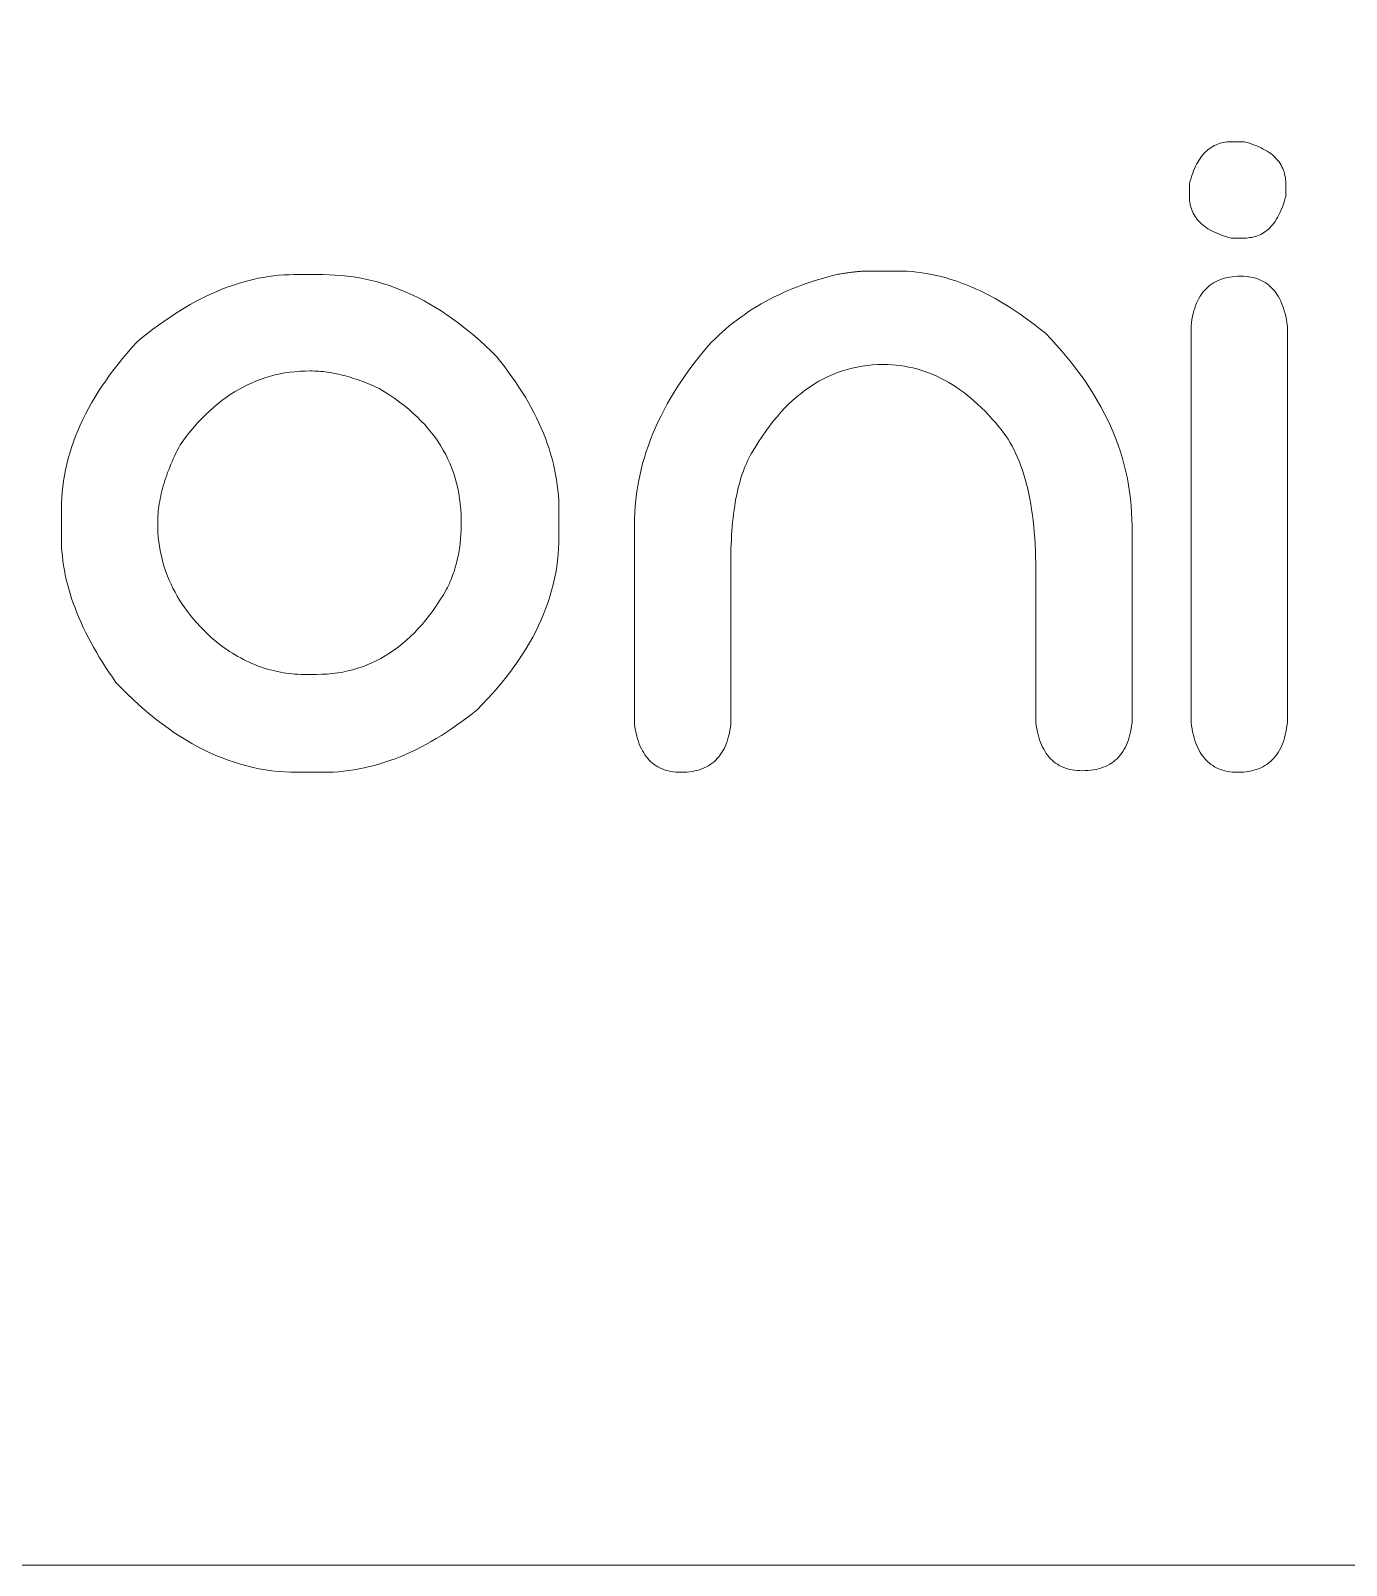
# Model space of a CAD drawing. Header units: metres. Extents: x -2538 to 7610, y -1082 to -498.
# Drawn here: x 5431.57 to 5453.98, y -1081.87 to -1055.74 of the extents above; entities that cross this region are included whole.
import ezdxf

# ---------------------------------------------------------------- set-up
doc = ezdxf.new("R2010")
doc.units = ezdxf.units.M
doc.linetypes.add('AUSGEZOGEN', pattern=[0])
doc.layers.add('Standard', color=7, linetype='AUSGEZOGEN', lineweight=25)

msp = doc.modelspace()

# ---------------------------------------------------------------- linework, layer by layer
at = {"layer": 'Standard', "color": 7, "linetype": 'AUSGEZOGEN', "lineweight": 13}
for points in [[(4962.677, -1081.873), (5524.677, -1081.873), (5524.677, -519.873), (4962.677, -519.873), (4962.677, -1081.873)], [(5452.015, -1057.628), (5452.016, -1057.628), (5452.018, -1057.628), (5452.022, -1057.628), (5452.026, -1057.628), (5452.032, -1057.628), (5452.038, -1057.628), (5452.046, -1057.628), (5452.054, -1057.628), (5452.063, -1057.628), (5452.072, -1057.628), (5452.082, -1057.628), (5452.092, -1057.628), (5452.103, -1057.628), (5452.114, -1057.628), (5452.125, -1057.628), (5452.136, -1057.628), (5452.147, -1057.628), (5452.157, -1057.628), (5452.168, -1057.628), (5452.177, -1057.628), (5452.187, -1057.628), (5452.196, -1057.628), (5452.204, -1057.628), (5452.211, -1057.628), (5452.218, -1057.628), (5452.224, -1057.628), (5452.228, -1057.628), (5452.231, -1057.628), (5452.233, -1057.628), (5452.234, -1057.628), (5452.281, -1057.641), (5452.326, -1057.654), (5452.369, -1057.668), (5452.411, -1057.683), (5452.451, -1057.699), (5452.49, -1057.715), (5452.527, -1057.733), (5452.563, -1057.751), (5452.597, -1057.769), (5452.629, -1057.789), (5452.66, -1057.809), (5452.689, -1057.83), (5452.717, -1057.852), (5452.743, -1057.875), (5452.767, -1057.898), (5452.79, -1057.922), (5452.812, -1057.947), (5452.831, -1057.972), (5452.85, -1057.999), (5452.866, -1058.026), (5452.881, -1058.054), (5452.895, -1058.082), (5452.906, -1058.112), (5452.917, -1058.142), (5452.925, -1058.173), (5452.932, -1058.205), (5452.938, -1058.237), (5452.942, -1058.27), (5452.944, -1058.304), (5452.945, -1058.339), (5452.945, -1058.34), (5452.945, -1058.342), (5452.945, -1058.345), (5452.945, -1058.35), (5452.945, -1058.355), (5452.945, -1058.362), (5452.945, -1058.369), (5452.945, -1058.377), (5452.945, -1058.386), (5452.945, -1058.396), (5452.945, -1058.406), (5452.945, -1058.416), (5452.945, -1058.427), (5452.945, -1058.437), (5452.945, -1058.448), (5452.945, -1058.459), (5452.945, -1058.47), (5452.945, -1058.481), (5452.945, -1058.491), (5452.945, -1058.501), (5452.945, -1058.51), (5452.945, -1058.519), (5452.945, -1058.527), (5452.945, -1058.535), (5452.945, -1058.541), (5452.945, -1058.547), (5452.945, -1058.552), (5452.945, -1058.555), (5452.945, -1058.557), (5452.945, -1058.558), (5452.932, -1058.604), (5452.919, -1058.649), (5452.905, -1058.693), (5452.89, -1058.735), (5452.874, -1058.775), (5452.858, -1058.814), (5452.84, -1058.851), (5452.822, -1058.886), (5452.804, -1058.92), (5452.784, -1058.953), (5452.764, -1058.983), (5452.743, -1059.013), (5452.721, -1059.04), (5452.698, -1059.066), (5452.675, -1059.091), (5452.651, -1059.114), (5452.626, -1059.135), (5452.601, -1059.155), (5452.574, -1059.173), (5452.547, -1059.19), (5452.519, -1059.205), (5452.491, -1059.218), (5452.461, -1059.23), (5452.431, -1059.24), (5452.4, -1059.249), (5452.369, -1059.256), (5452.336, -1059.261), (5452.303, -1059.265), (5452.269, -1059.268), (5452.234, -1059.269), (5452.233, -1059.269), (5452.231, -1059.269), (5452.228, -1059.269), (5452.224, -1059.269), (5452.218, -1059.269), (5452.211, -1059.269), (5452.204, -1059.269), (5452.196, -1059.269), (5452.187, -1059.269), (5452.177, -1059.269), (5452.168, -1059.269), (5452.157, -1059.269), (5452.147, -1059.269), (5452.136, -1059.269), (5452.125, -1059.269), (5452.114, -1059.269), (5452.103, -1059.269), (5452.092, -1059.269), (5452.082, -1059.269), (5452.072, -1059.269), (5452.063, -1059.269), (5452.054, -1059.269), (5452.046, -1059.269), (5452.038, -1059.269), (5452.032, -1059.269), (5452.026, -1059.269), (5452.022, -1059.269), (5452.018, -1059.269), (5452.016, -1059.269), (5452.015, -1059.269), (5451.969, -1059.256), (5451.924, -1059.242), (5451.88, -1059.228), (5451.838, -1059.213), (5451.798, -1059.198), (5451.759, -1059.181), (5451.722, -1059.164), (5451.687, -1059.146), (5451.653, -1059.127), (5451.62, -1059.108), (5451.59, -1059.087), (5451.56, -1059.066), (5451.533, -1059.044), (5451.507, -1059.022), (5451.482, -1058.999), (5451.459, -1058.975), (5451.438, -1058.95), (5451.418, -1058.924), (5451.4, -1058.898), (5451.383, -1058.871), (5451.368, -1058.843), (5451.355, -1058.814), (5451.343, -1058.785), (5451.333, -1058.755), (5451.324, -1058.724), (5451.317, -1058.692), (5451.312, -1058.66), (5451.308, -1058.626), (5451.305, -1058.592), (5451.304, -1058.558), (5451.304, -1058.557), (5451.304, -1058.555), (5451.304, -1058.552), (5451.304, -1058.547), (5451.304, -1058.541), (5451.304, -1058.535), (5451.304, -1058.527), (5451.304, -1058.519), (5451.304, -1058.51), (5451.304, -1058.501), (5451.304, -1058.491), (5451.304, -1058.481), (5451.304, -1058.47), (5451.304, -1058.459), (5451.304, -1058.448), (5451.304, -1058.437), (5451.304, -1058.427), (5451.304, -1058.416), (5451.304, -1058.406), (5451.304, -1058.396), (5451.304, -1058.386), (5451.304, -1058.377), (5451.304, -1058.369), (5451.304, -1058.362), (5451.304, -1058.355), (5451.304, -1058.35), (5451.304, -1058.345), (5451.304, -1058.342), (5451.304, -1058.34), (5451.304, -1058.339), (5451.317, -1058.292), (5451.331, -1058.247), (5451.345, -1058.204), (5451.36, -1058.162), (5451.376, -1058.122), (5451.392, -1058.083), (5451.409, -1058.046), (5451.427, -1058.01), (5451.446, -1057.976), (5451.465, -1057.944), (5451.486, -1057.913), (5451.507, -1057.884), (5451.529, -1057.856), (5451.551, -1057.83), (5451.574, -1057.806), (5451.599, -1057.783), (5451.623, -1057.761), (5451.649, -1057.742), (5451.675, -1057.724), (5451.702, -1057.707), (5451.73, -1057.692), (5451.759, -1057.678), (5451.788, -1057.667), (5451.818, -1057.656), (5451.849, -1057.648), (5451.881, -1057.641), (5451.914, -1057.635), (5451.947, -1057.631), (5451.981, -1057.629), (5452.015, -1057.628)], [(5445.843, -1059.829), (5445.844, -1059.829), (5445.849, -1059.829), (5445.856, -1059.829), (5445.867, -1059.829), (5445.879, -1059.829), (5445.894, -1059.829), (5445.91, -1059.829), (5445.929, -1059.829), (5445.949, -1059.829), (5445.97, -1059.829), (5445.993, -1059.829), (5446.016, -1059.829), (5446.04, -1059.829), (5446.064, -1059.829), (5446.089, -1059.829), (5446.113, -1059.829), (5446.138, -1059.829), (5446.162, -1059.829), (5446.185, -1059.829), (5446.207, -1059.829), (5446.228, -1059.829), (5446.248, -1059.829), (5446.267, -1059.829), (5446.284, -1059.829), (5446.298, -1059.829), (5446.311, -1059.829), (5446.321, -1059.829), (5446.329, -1059.829), (5446.333, -1059.829), (5446.335, -1059.829), (5446.416, -1059.83), (5446.498, -1059.834), (5446.58, -1059.84), (5446.662, -1059.848), (5446.745, -1059.859), (5446.827, -1059.872), (5446.91, -1059.887), (5446.992, -1059.904), (5447.075, -1059.924), (5447.158, -1059.947), (5447.241, -1059.972), (5447.325, -1059.999), (5447.408, -1060.028), (5447.492, -1060.06), (5447.576, -1060.094), (5447.659, -1060.13), (5447.744, -1060.169), (5447.828, -1060.211), (5447.912, -1060.254), (5447.997, -1060.3), (5448.081, -1060.348), (5448.166, -1060.399), (5448.251, -1060.452), (5448.336, -1060.507), (5448.422, -1060.565), (5448.507, -1060.625), (5448.593, -1060.687), (5448.678, -1060.752), (5448.764, -1060.819), (5448.85, -1060.889), (5448.947, -1060.99), (5449.041, -1061.091), (5449.131, -1061.194), (5449.218, -1061.296), (5449.302, -1061.4), (5449.382, -1061.504), (5449.459, -1061.608), (5449.533, -1061.713), (5449.603, -1061.819), (5449.671, -1061.926), (5449.735, -1062.032), (5449.795, -1062.14), (5449.853, -1062.248), (5449.907, -1062.357), (5449.958, -1062.466), (5450.005, -1062.576), (5450.05, -1062.686), (5450.091, -1062.798), (5450.128, -1062.909), (5450.163, -1063.021), (5450.194, -1063.134), (5450.222, -1063.248), (5450.247, -1063.362), (5450.268, -1063.476), (5450.286, -1063.592), (5450.301, -1063.708), (5450.312, -1063.824), (5450.32, -1063.941), (5450.325, -1064.059), (5450.327, -1064.177), (5450.327, -1064.188), (5450.327, -1064.219), (5450.327, -1064.27), (5450.327, -1064.339), (5450.327, -1064.424), (5450.327, -1064.524), (5450.327, -1064.638), (5450.327, -1064.763), (5450.327, -1064.899), (5450.327, -1065.043), (5450.327, -1065.195), (5450.327, -1065.353), (5450.327, -1065.516), (5450.327, -1065.681), (5450.327, -1065.848), (5450.327, -1066.015), (5450.327, -1066.18), (5450.327, -1066.343), (5450.327, -1066.501), (5450.327, -1066.653), (5450.327, -1066.798), (5450.327, -1066.933), (5450.327, -1067.059), (5450.327, -1067.172), (5450.327, -1067.272), (5450.327, -1067.357), (5450.327, -1067.426), (5450.327, -1067.477), (5450.327, -1067.509), (5450.327, -1067.52), (5450.32, -1067.573), (5450.312, -1067.625), (5450.303, -1067.675), (5450.291, -1067.724), (5450.279, -1067.77), (5450.265, -1067.815), (5450.249, -1067.858), (5450.232, -1067.899), (5450.213, -1067.938), (5450.193, -1067.975), (5450.172, -1068.011), (5450.149, -1068.045), (5450.124, -1068.076), (5450.098, -1068.107), (5450.071, -1068.135), (5450.042, -1068.161), (5450.011, -1068.186), (5449.979, -1068.209), (5449.946, -1068.23), (5449.911, -1068.249), (5449.874, -1068.266), (5449.836, -1068.282), (5449.797, -1068.295), (5449.756, -1068.307), (5449.714, -1068.317), (5449.67, -1068.325), (5449.624, -1068.332), (5449.578, -1068.336), (5449.529, -1068.339), (5449.479, -1068.34), (5449.434, -1068.339), (5449.391, -1068.336), (5449.348, -1068.332), (5449.307, -1068.325), (5449.267, -1068.317), (5449.229, -1068.307), (5449.192, -1068.295), (5449.156, -1068.282), (5449.121, -1068.266), (5449.087, -1068.249), (5449.055, -1068.23), (5449.024, -1068.209), (5448.995, -1068.186), (5448.966, -1068.161), (5448.939, -1068.135), (5448.913, -1068.107), (5448.889, -1068.076), (5448.866, -1068.045), (5448.844, -1068.011), (5448.823, -1067.975), (5448.804, -1067.938), (5448.785, -1067.899), (5448.769, -1067.858), (5448.753, -1067.815), (5448.739, -1067.77), (5448.726, -1067.724), (5448.714, -1067.675), (5448.703, -1067.625), (5448.694, -1067.573), (5448.686, -1067.52), (5448.686, -1067.511), (5448.686, -1067.486), (5448.686, -1067.447), (5448.686, -1067.393), (5448.686, -1067.327), (5448.686, -1067.249), (5448.686, -1067.161), (5448.686, -1067.064), (5448.686, -1066.958), (5448.686, -1066.846), (5448.686, -1066.728), (5448.686, -1066.605), (5448.686, -1066.479), (5448.686, -1066.35), (5448.686, -1066.221), (5448.686, -1066.091), (5448.686, -1065.963), (5448.686, -1065.836), (5448.686, -1065.714), (5448.686, -1065.595), (5448.686, -1065.483), (5448.686, -1065.378), (5448.686, -1065.28), (5448.686, -1065.192), (5448.686, -1065.114), (5448.686, -1065.048), (5448.686, -1064.995), (5448.686, -1064.955), (5448.686, -1064.93), (5448.686, -1064.922), (5448.686, -1064.809), (5448.684, -1064.698), (5448.68, -1064.59), (5448.675, -1064.484), (5448.669, -1064.379), (5448.661, -1064.277), (5448.652, -1064.178), (5448.642, -1064.08), (5448.63, -1063.985), (5448.616, -1063.891), (5448.602, -1063.8), (5448.586, -1063.711), (5448.568, -1063.624), (5448.549, -1063.54), (5448.529, -1063.457), (5448.508, -1063.377), (5448.484, -1063.299), (5448.46, -1063.223), (5448.434, -1063.149), (5448.407, -1063.078), (5448.378, -1063.008), (5448.348, -1062.941), (5448.317, -1062.876), (5448.284, -1062.813), (5448.25, -1062.753), (5448.214, -1062.694), (5448.177, -1062.638), (5448.139, -1062.583), (5448.099, -1062.531), (5448.057, -1062.481), (5447.999, -1062.412), (5447.941, -1062.345), (5447.882, -1062.28), (5447.822, -1062.218), (5447.762, -1062.158), (5447.701, -1062.1), (5447.64, -1062.045), (5447.578, -1061.992), (5447.516, -1061.941), (5447.453, -1061.893), (5447.39, -1061.847), (5447.326, -1061.803), (5447.261, -1061.762), (5447.197, -1061.723), (5447.131, -1061.687), (5447.065, -1061.653), (5446.999, -1061.621), (5446.932, -1061.591), (5446.865, -1061.564), (5446.797, -1061.54), (5446.728, -1061.517), (5446.659, -1061.497), (5446.59, -1061.48), (5446.52, -1061.464), (5446.449, -1061.451), (5446.378, -1061.441), (5446.307, -1061.432), (5446.234, -1061.427), (5446.162, -1061.423), (5446.089, -1061.422), (5445.998, -1061.424), (5445.908, -1061.429), (5445.819, -1061.437), (5445.731, -1061.449), (5445.645, -1061.464), (5445.559, -1061.482), (5445.475, -1061.504), (5445.392, -1061.529), (5445.31, -1061.558), (5445.229, -1061.59), (5445.149, -1061.625), (5445.07, -1061.664), (5444.993, -1061.706), (5444.916, -1061.751), (5444.841, -1061.8), (5444.767, -1061.852), (5444.694, -1061.907), (5444.622, -1061.966), (5444.551, -1062.028), (5444.481, -1062.093), (5444.413, -1062.162), (5444.345, -1062.234), (5444.279, -1062.31), (5444.214, -1062.389), (5444.15, -1062.471), (5444.087, -1062.557), (5444.025, -1062.646), (5443.964, -1062.738), (5443.905, -1062.834), (5443.846, -1062.933), (5443.823, -1062.973), (5443.801, -1063.016), (5443.779, -1063.06), (5443.758, -1063.105), (5443.738, -1063.152), (5443.719, -1063.2), (5443.7, -1063.25), (5443.682, -1063.302), (5443.665, -1063.354), (5443.649, -1063.409), (5443.634, -1063.465), (5443.619, -1063.522), (5443.605, -1063.581), (5443.592, -1063.641), (5443.58, -1063.703), (5443.568, -1063.767), (5443.558, -1063.832), (5443.548, -1063.898), (5443.539, -1063.966), (5443.531, -1064.036), (5443.523, -1064.106), (5443.516, -1064.179), (5443.51, -1064.253), (5443.505, -1064.328), (5443.501, -1064.405), (5443.497, -1064.484), (5443.495, -1064.564), (5443.493, -1064.645), (5443.491, -1064.728), (5443.491, -1064.813), (5443.491, -1064.821), (5443.491, -1064.847), (5443.491, -1064.889), (5443.491, -1064.945), (5443.491, -1065.015), (5443.491, -1065.097), (5443.491, -1065.19), (5443.491, -1065.292), (5443.491, -1065.403), (5443.491, -1065.521), (5443.491, -1065.646), (5443.491, -1065.775), (5443.491, -1065.908), (5443.491, -1066.043), (5443.491, -1066.18), (5443.491, -1066.316), (5443.491, -1066.452), (5443.491, -1066.584), (5443.491, -1066.714), (5443.491, -1066.838), (5443.491, -1066.956), (5443.491, -1067.067), (5443.491, -1067.17), (5443.491, -1067.263), (5443.491, -1067.344), (5443.491, -1067.414), (5443.491, -1067.47), (5443.491, -1067.512), (5443.491, -1067.538), (5443.491, -1067.547), (5443.484, -1067.601), (5443.476, -1067.653), (5443.467, -1067.703), (5443.455, -1067.751), (5443.443, -1067.798), (5443.429, -1067.842), (5443.413, -1067.885), (5443.396, -1067.926), (5443.377, -1067.965), (5443.357, -1068.003), (5443.336, -1068.038), (5443.313, -1068.072), (5443.288, -1068.104), (5443.262, -1068.134), (5443.235, -1068.162), (5443.206, -1068.189), (5443.175, -1068.213), (5443.143, -1068.236), (5443.11, -1068.257), (5443.075, -1068.276), (5443.038, -1068.293), (5443, -1068.309), (5442.961, -1068.323), (5442.92, -1068.334), (5442.878, -1068.344), (5442.834, -1068.353), (5442.788, -1068.359), (5442.742, -1068.364), (5442.693, -1068.366), (5442.643, -1068.367), (5442.598, -1068.366), (5442.555, -1068.364), (5442.512, -1068.359), (5442.471, -1068.353), (5442.431, -1068.344), (5442.393, -1068.334), (5442.356, -1068.323), (5442.32, -1068.309), (5442.285, -1068.293), (5442.251, -1068.276), (5442.219, -1068.257), (5442.188, -1068.236), (5442.159, -1068.213), (5442.13, -1068.189), (5442.103, -1068.162), (5442.078, -1068.134), (5442.053, -1068.104), (5442.03, -1068.072), (5442.008, -1068.038), (5441.987, -1068.003), (5441.968, -1067.965), (5441.95, -1067.926), (5441.933, -1067.885), (5441.917, -1067.842), (5441.903, -1067.798), (5441.89, -1067.751), (5441.878, -1067.703), (5441.868, -1067.653), (5441.858, -1067.601), (5441.85, -1067.547), (5441.85, -1067.536), (5441.85, -1067.504), (5441.85, -1067.452), (5441.85, -1067.382), (5441.85, -1067.295), (5441.85, -1067.194), (5441.85, -1067.078), (5441.85, -1066.951), (5441.85, -1066.813), (5441.85, -1066.666), (5441.85, -1066.512), (5441.85, -1066.351), (5441.85, -1066.186), (5441.85, -1066.018), (5441.85, -1065.848), (5441.85, -1065.679), (5441.85, -1065.51), (5441.85, -1065.345), (5441.85, -1065.185), (5441.85, -1065.03), (5441.85, -1064.883), (5441.85, -1064.745), (5441.85, -1064.618), (5441.85, -1064.503), (5441.85, -1064.401), (5441.85, -1064.315), (5441.85, -1064.245), (5441.85, -1064.193), (5441.85, -1064.161), (5441.85, -1064.149), (5441.852, -1064.044), (5441.856, -1063.939), (5441.863, -1063.835), (5441.873, -1063.73), (5441.885, -1063.626), (5441.901, -1063.522), (5441.919, -1063.419), (5441.94, -1063.315), (5441.964, -1063.212), (5441.99, -1063.109), (5442.02, -1063.006), (5442.052, -1062.904), (5442.087, -1062.801), (5442.124, -1062.699), (5442.165, -1062.598), (5442.208, -1062.496), (5442.254, -1062.395), (5442.303, -1062.294), (5442.355, -1062.193), (5442.409, -1062.093), (5442.467, -1061.992), (5442.527, -1061.892), (5442.59, -1061.793), (5442.655, -1061.693), (5442.724, -1061.594), (5442.795, -1061.495), (5442.869, -1061.396), (5442.946, -1061.297), (5443.026, -1061.199), (5443.108, -1061.101), (5443.165, -1061.042), (5443.223, -1060.984), (5443.282, -1060.927), (5443.342, -1060.872), (5443.403, -1060.818), (5443.466, -1060.765), (5443.53, -1060.714), (5443.595, -1060.664), (5443.661, -1060.615), (5443.728, -1060.567), (5443.796, -1060.521), (5443.866, -1060.476), (5443.937, -1060.432), (5444.009, -1060.39), (5444.082, -1060.349), (5444.157, -1060.309), (5444.232, -1060.27), (5444.309, -1060.233), (5444.387, -1060.197), (5444.466, -1060.162), (5444.547, -1060.128), (5444.628, -1060.096), (5444.711, -1060.065), (5444.795, -1060.035), (5444.88, -1060.007), (5444.966, -1059.98), (5445.054, -1059.954), (5445.142, -1059.929), (5445.232, -1059.906), (5445.323, -1059.884), (5445.345, -1059.88), (5445.366, -1059.877), (5445.387, -1059.873), (5445.408, -1059.87), (5445.429, -1059.867), (5445.449, -1059.864), (5445.469, -1059.861), (5445.488, -1059.858), (5445.508, -1059.856), (5445.527, -1059.853), (5445.545, -1059.851), (5445.564, -1059.849), (5445.582, -1059.847), (5445.6, -1059.845), (5445.617, -1059.843), (5445.634, -1059.841), (5445.651, -1059.839), (5445.668, -1059.838), (5445.684, -1059.836), (5445.7, -1059.835), (5445.716, -1059.834), (5445.731, -1059.833), (5445.746, -1059.832), (5445.761, -1059.831), (5445.775, -1059.831), (5445.789, -1059.83), (5445.803, -1059.83), (5445.816, -1059.829), (5445.83, -1059.829), (5445.843, -1059.829)], [(5436.054, -1059.891), (5436.055, -1059.891), (5436.06, -1059.891), (5436.067, -1059.891), (5436.077, -1059.891), (5436.09, -1059.891), (5436.105, -1059.891), (5436.121, -1059.891), (5436.14, -1059.891), (5436.16, -1059.891), (5436.181, -1059.891), (5436.204, -1059.891), (5436.227, -1059.891), (5436.251, -1059.891), (5436.275, -1059.891), (5436.3, -1059.891), (5436.324, -1059.891), (5436.349, -1059.891), (5436.372, -1059.891), (5436.396, -1059.891), (5436.418, -1059.891), (5436.439, -1059.891), (5436.459, -1059.891), (5436.478, -1059.891), (5436.495, -1059.891), (5436.509, -1059.891), (5436.522, -1059.891), (5436.532, -1059.891), (5436.539, -1059.891), (5436.544, -1059.891), (5436.546, -1059.891), (5436.651, -1059.892), (5436.755, -1059.897), (5436.859, -1059.905), (5436.963, -1059.915), (5437.066, -1059.929), (5437.169, -1059.946), (5437.271, -1059.967), (5437.373, -1059.99), (5437.475, -1060.016), (5437.576, -1060.046), (5437.676, -1060.078), (5437.776, -1060.114), (5437.876, -1060.153), (5437.975, -1060.194), (5438.074, -1060.239), (5438.172, -1060.287), (5438.27, -1060.338), (5438.367, -1060.393), (5438.464, -1060.45), (5438.56, -1060.51), (5438.656, -1060.574), (5438.751, -1060.641), (5438.846, -1060.71), (5438.941, -1060.783), (5439.035, -1060.859), (5439.129, -1060.938), (5439.222, -1061.02), (5439.315, -1061.105), (5439.407, -1061.194), (5439.499, -1061.285), (5439.569, -1061.372), (5439.636, -1061.458), (5439.701, -1061.545), (5439.764, -1061.632), (5439.825, -1061.719), (5439.883, -1061.806), (5439.938, -1061.893), (5439.992, -1061.98), (5440.043, -1062.067), (5440.091, -1062.154), (5440.137, -1062.241), (5440.181, -1062.329), (5440.223, -1062.416), (5440.262, -1062.503), (5440.299, -1062.591), (5440.333, -1062.678), (5440.365, -1062.766), (5440.395, -1062.854), (5440.422, -1062.941), (5440.447, -1063.029), (5440.469, -1063.117), (5440.489, -1063.205), (5440.507, -1063.293), (5440.523, -1063.381), (5440.536, -1063.469), (5440.546, -1063.557), (5440.555, -1063.645), (5440.561, -1063.733), (5440.564, -1063.822), (5440.565, -1063.91), (5440.565, -1063.912), (5440.565, -1063.916), (5440.565, -1063.922), (5440.565, -1063.931), (5440.565, -1063.943), (5440.565, -1063.956), (5440.565, -1063.971), (5440.565, -1063.987), (5440.565, -1064.005), (5440.565, -1064.024), (5440.565, -1064.044), (5440.565, -1064.064), (5440.565, -1064.085), (5440.565, -1064.107), (5440.565, -1064.129), (5440.565, -1064.151), (5440.565, -1064.172), (5440.565, -1064.194), (5440.565, -1064.214), (5440.565, -1064.234), (5440.565, -1064.253), (5440.565, -1064.271), (5440.565, -1064.287), (5440.565, -1064.302), (5440.565, -1064.315), (5440.565, -1064.326), (5440.565, -1064.335), (5440.565, -1064.342), (5440.565, -1064.346), (5440.565, -1064.348), (5440.564, -1064.452), (5440.559, -1064.556), (5440.551, -1064.659), (5440.54, -1064.762), (5440.527, -1064.864), (5440.509, -1064.967), (5440.489, -1065.068), (5440.466, -1065.17), (5440.44, -1065.271), (5440.41, -1065.371), (5440.378, -1065.472), (5440.342, -1065.571), (5440.303, -1065.671), (5440.262, -1065.77), (5440.217, -1065.869), (5440.169, -1065.967), (5440.117, -1066.065), (5440.063, -1066.162), (5440.006, -1066.259), (5439.945, -1066.356), (5439.882, -1066.452), (5439.815, -1066.548), (5439.746, -1066.643), (5439.673, -1066.739), (5439.597, -1066.833), (5439.518, -1066.928), (5439.436, -1067.021), (5439.35, -1067.115), (5439.262, -1067.208), (5439.171, -1067.301), (5439.084, -1067.371), (5438.997, -1067.438), (5438.909, -1067.503), (5438.822, -1067.566), (5438.735, -1067.627), (5438.648, -1067.685), (5438.561, -1067.74), (5438.473, -1067.794), (5438.386, -1067.845), (5438.299, -1067.893), (5438.211, -1067.939), (5438.124, -1067.983), (5438.036, -1068.025), (5437.949, -1068.064), (5437.862, -1068.101), (5437.774, -1068.135), (5437.686, -1068.167), (5437.599, -1068.197), (5437.511, -1068.224), (5437.424, -1068.249), (5437.336, -1068.271), (5437.248, -1068.291), (5437.161, -1068.309), (5437.073, -1068.325), (5436.985, -1068.338), (5436.897, -1068.348), (5436.809, -1068.357), (5436.722, -1068.362), (5436.634, -1068.366), (5436.546, -1068.367), (5436.544, -1068.367), (5436.54, -1068.367), (5436.533, -1068.367), (5436.524, -1068.367), (5436.513, -1068.367), (5436.5, -1068.367), (5436.485, -1068.367), (5436.469, -1068.367), (5436.451, -1068.367), (5436.432, -1068.367), (5436.412, -1068.367), (5436.392, -1068.367), (5436.37, -1068.367), (5436.349, -1068.367), (5436.327, -1068.367), (5436.305, -1068.367), (5436.283, -1068.367), (5436.262, -1068.367), (5436.242, -1068.367), (5436.222, -1068.367), (5436.203, -1068.367), (5436.185, -1068.367), (5436.169, -1068.367), (5436.154, -1068.367), (5436.141, -1068.367), (5436.129, -1068.367), (5436.12, -1068.367), (5436.114, -1068.367), (5436.11, -1068.367), (5436.108, -1068.367), (5435.999, -1068.366), (5435.89, -1068.36), (5435.782, -1068.352), (5435.674, -1068.34), (5435.567, -1068.325), (5435.46, -1068.306), (5435.353, -1068.284), (5435.247, -1068.258), (5435.141, -1068.229), (5435.036, -1068.197), (5434.931, -1068.161), (5434.826, -1068.122), (5434.722, -1068.08), (5434.619, -1068.034), (5434.515, -1067.984), (5434.413, -1067.932), (5434.31, -1067.876), (5434.208, -1067.816), (5434.107, -1067.753), (5434.006, -1067.687), (5433.905, -1067.617), (5433.805, -1067.544), (5433.705, -1067.467), (5433.606, -1067.387), (5433.507, -1067.304), (5433.408, -1067.217), (5433.31, -1067.127), (5433.212, -1067.033), (5433.115, -1066.936), (5433.018, -1066.836), (5432.957, -1066.749), (5432.899, -1066.663), (5432.842, -1066.576), (5432.787, -1066.49), (5432.734, -1066.405), (5432.684, -1066.32), (5432.635, -1066.235), (5432.589, -1066.15), (5432.544, -1066.066), (5432.502, -1065.982), (5432.462, -1065.899), (5432.423, -1065.815), (5432.387, -1065.733), (5432.353, -1065.65), (5432.321, -1065.568), (5432.291, -1065.486), (5432.263, -1065.404), (5432.237, -1065.323), (5432.214, -1065.242), (5432.192, -1065.162), (5432.172, -1065.082), (5432.155, -1065.002), (5432.139, -1064.922), (5432.126, -1064.843), (5432.115, -1064.764), (5432.105, -1064.686), (5432.098, -1064.608), (5432.093, -1064.53), (5432.09, -1064.452), (5432.089, -1064.375), (5432.089, -1064.373), (5432.089, -1064.369), (5432.089, -1064.361), (5432.089, -1064.351), (5432.089, -1064.339), (5432.089, -1064.324), (5432.089, -1064.307), (5432.089, -1064.289), (5432.089, -1064.269), (5432.089, -1064.247), (5432.089, -1064.225), (5432.089, -1064.202), (5432.089, -1064.178), (5432.089, -1064.154), (5432.089, -1064.129), (5432.089, -1064.104), (5432.089, -1064.08), (5432.089, -1064.056), (5432.089, -1064.033), (5432.089, -1064.01), (5432.089, -1063.989), (5432.089, -1063.969), (5432.089, -1063.951), (5432.089, -1063.934), (5432.089, -1063.919), (5432.089, -1063.907), (5432.089, -1063.897), (5432.089, -1063.889), (5432.089, -1063.884), (5432.089, -1063.883), (5432.09, -1063.787), (5432.094, -1063.692), (5432.102, -1063.596), (5432.112, -1063.501), (5432.124, -1063.405), (5432.14, -1063.31), (5432.159, -1063.214), (5432.18, -1063.119), (5432.204, -1063.024), (5432.231, -1062.929), (5432.261, -1062.834), (5432.294, -1062.739), (5432.33, -1062.644), (5432.369, -1062.549), (5432.41, -1062.454), (5432.454, -1062.359), (5432.501, -1062.265), (5432.551, -1062.17), (5432.604, -1062.076), (5432.66, -1061.981), (5432.718, -1061.887), (5432.78, -1061.792), (5432.844, -1061.698), (5432.911, -1061.604), (5432.981, -1061.509), (5433.054, -1061.415), (5433.13, -1061.321), (5433.208, -1061.227), (5433.29, -1061.133), (5433.374, -1061.039), (5433.466, -1060.964), (5433.558, -1060.891), (5433.649, -1060.821), (5433.741, -1060.753), (5433.832, -1060.688), (5433.923, -1060.626), (5434.014, -1060.566), (5434.104, -1060.508), (5434.195, -1060.453), (5434.285, -1060.401), (5434.375, -1060.351), (5434.465, -1060.304), (5434.555, -1060.259), (5434.645, -1060.217), (5434.734, -1060.178), (5434.823, -1060.141), (5434.912, -1060.106), (5435.001, -1060.074), (5435.09, -1060.045), (5435.179, -1060.018), (5435.267, -1059.994), (5435.355, -1059.972), (5435.443, -1059.953), (5435.531, -1059.937), (5435.618, -1059.923), (5435.706, -1059.911), (5435.793, -1059.902), (5435.88, -1059.896), (5435.967, -1059.892), (5436.054, -1059.891)], [(5452.179, -1059.918), (5452.224, -1059.919), (5452.268, -1059.922), (5452.31, -1059.926), (5452.352, -1059.933), (5452.391, -1059.942), (5452.43, -1059.952), (5452.467, -1059.964), (5452.503, -1059.978), (5452.538, -1059.994), (5452.571, -1060.012), (5452.604, -1060.032), (5452.634, -1060.054), (5452.664, -1060.077), (5452.692, -1060.103), (5452.72, -1060.13), (5452.745, -1060.159), (5452.77, -1060.19), (5452.793, -1060.223), (5452.815, -1060.258), (5452.836, -1060.295), (5452.855, -1060.333), (5452.873, -1060.374), (5452.89, -1060.416), (5452.906, -1060.461), (5452.92, -1060.507), (5452.933, -1060.555), (5452.945, -1060.605), (5452.955, -1060.656), (5452.965, -1060.71), (5452.972, -1060.766), (5452.972, -1060.788), (5452.972, -1060.852), (5452.972, -1060.955), (5452.972, -1061.094), (5452.972, -1061.266), (5452.972, -1061.468), (5452.972, -1061.697), (5452.972, -1061.95), (5452.972, -1062.225), (5452.972, -1062.517), (5452.972, -1062.824), (5452.972, -1063.143), (5452.972, -1063.471), (5452.972, -1063.805), (5452.972, -1064.143), (5452.972, -1064.48), (5452.972, -1064.814), (5452.972, -1065.142), (5452.972, -1065.461), (5452.972, -1065.769), (5452.972, -1066.061), (5452.972, -1066.335), (5452.972, -1066.588), (5452.972, -1066.817), (5452.972, -1067.019), (5452.972, -1067.191), (5452.972, -1067.33), (5452.972, -1067.434), (5452.972, -1067.498), (5452.972, -1067.52), (5452.966, -1067.575), (5452.958, -1067.629), (5452.948, -1067.681), (5452.937, -1067.73), (5452.924, -1067.779), (5452.91, -1067.825), (5452.895, -1067.869), (5452.878, -1067.911), (5452.859, -1067.952), (5452.839, -1067.99), (5452.817, -1068.027), (5452.794, -1068.062), (5452.77, -1068.095), (5452.744, -1068.126), (5452.716, -1068.155), (5452.687, -1068.183), (5452.657, -1068.208), (5452.625, -1068.232), (5452.591, -1068.253), (5452.556, -1068.273), (5452.52, -1068.291), (5452.482, -1068.307), (5452.442, -1068.321), (5452.402, -1068.333), (5452.359, -1068.344), (5452.315, -1068.352), (5452.27, -1068.359), (5452.223, -1068.363), (5452.175, -1068.366), (5452.125, -1068.367), (5452.08, -1068.366), (5452.036, -1068.363), (5451.994, -1068.359), (5451.953, -1068.352), (5451.913, -1068.344), (5451.874, -1068.333), (5451.837, -1068.321), (5451.801, -1068.307), (5451.766, -1068.291), (5451.733, -1068.273), (5451.701, -1068.253), (5451.67, -1068.232), (5451.64, -1068.208), (5451.612, -1068.183), (5451.585, -1068.155), (5451.559, -1068.126), (5451.534, -1068.095), (5451.511, -1068.062), (5451.489, -1068.027), (5451.469, -1067.99), (5451.449, -1067.952), (5451.431, -1067.911), (5451.414, -1067.869), (5451.399, -1067.825), (5451.384, -1067.779), (5451.371, -1067.73), (5451.359, -1067.681), (5451.349, -1067.629), (5451.34, -1067.575), (5451.332, -1067.52), (5451.332, -1067.498), (5451.332, -1067.434), (5451.332, -1067.33), (5451.332, -1067.191), (5451.332, -1067.019), (5451.332, -1066.817), (5451.332, -1066.588), (5451.332, -1066.335), (5451.332, -1066.061), (5451.332, -1065.769), (5451.332, -1065.461), (5451.332, -1065.142), (5451.332, -1064.814), (5451.332, -1064.48), (5451.332, -1064.143), (5451.332, -1063.805), (5451.332, -1063.471), (5451.332, -1063.143), (5451.332, -1062.824), (5451.332, -1062.517), (5451.332, -1062.225), (5451.332, -1061.95), (5451.332, -1061.697), (5451.332, -1061.468), (5451.332, -1061.266), (5451.332, -1061.094), (5451.332, -1060.955), (5451.332, -1060.852), (5451.332, -1060.788), (5451.332, -1060.766), (5451.338, -1060.71), (5451.347, -1060.656), (5451.356, -1060.605), (5451.367, -1060.555), (5451.38, -1060.507), (5451.394, -1060.461), (5451.41, -1060.416), (5451.427, -1060.374), (5451.445, -1060.333), (5451.465, -1060.295), (5451.487, -1060.258), (5451.51, -1060.223), (5451.535, -1060.19), (5451.561, -1060.159), (5451.588, -1060.13), (5451.617, -1060.103), (5451.648, -1060.077), (5451.68, -1060.054), (5451.713, -1060.032), (5451.748, -1060.012), (5451.784, -1059.994), (5451.822, -1059.978), (5451.862, -1059.964), (5451.903, -1059.952), (5451.945, -1059.942), (5451.989, -1059.933), (5452.034, -1059.926), (5452.081, -1059.922), (5452.13, -1059.919), (5452.179, -1059.918)], [(5433.729, -1064.129), (5433.73, -1064.207), (5433.734, -1064.285), (5433.74, -1064.362), (5433.748, -1064.439), (5433.758, -1064.514), (5433.771, -1064.589), (5433.786, -1064.664), (5433.803, -1064.737), (5433.823, -1064.81), (5433.845, -1064.883), (5433.869, -1064.954), (5433.896, -1065.025), (5433.924, -1065.095), (5433.956, -1065.164), (5433.989, -1065.233), (5434.025, -1065.301), (5434.063, -1065.368), (5434.103, -1065.435), (5434.146, -1065.501), (5434.191, -1065.566), (5434.238, -1065.631), (5434.288, -1065.694), (5434.34, -1065.758), (5434.394, -1065.82), (5434.451, -1065.882), (5434.51, -1065.943), (5434.571, -1066.003), (5434.634, -1066.063), (5434.7, -1066.122), (5434.768, -1066.18), (5434.815, -1066.214), (5434.862, -1066.247), (5434.908, -1066.278), (5434.955, -1066.309), (5435.002, -1066.338), (5435.049, -1066.367), (5435.097, -1066.394), (5435.144, -1066.42), (5435.192, -1066.445), (5435.239, -1066.468), (5435.287, -1066.491), (5435.335, -1066.512), (5435.383, -1066.532), (5435.431, -1066.551), (5435.479, -1066.569), (5435.528, -1066.586), (5435.576, -1066.602), (5435.625, -1066.616), (5435.673, -1066.629), (5435.722, -1066.641), (5435.771, -1066.652), (5435.82, -1066.662), (5435.87, -1066.671), (5435.919, -1066.678), (5435.968, -1066.685), (5436.018, -1066.69), (5436.068, -1066.694), (5436.118, -1066.697), (5436.168, -1066.699), (5436.218, -1066.699), (5436.218, -1066.699), (5436.22, -1066.699), (5436.224, -1066.699), (5436.228, -1066.699), (5436.234, -1066.699), (5436.24, -1066.699), (5436.248, -1066.699), (5436.256, -1066.699), (5436.265, -1066.699), (5436.274, -1066.699), (5436.284, -1066.699), (5436.295, -1066.699), (5436.305, -1066.699), (5436.316, -1066.699), (5436.327, -1066.699), (5436.338, -1066.699), (5436.349, -1066.699), (5436.359, -1066.699), (5436.37, -1066.699), (5436.38, -1066.699), (5436.389, -1066.699), (5436.398, -1066.699), (5436.406, -1066.699), (5436.414, -1066.699), (5436.42, -1066.699), (5436.426, -1066.699), (5436.43, -1066.699), (5436.434, -1066.699), (5436.436, -1066.699), (5436.436, -1066.699), (5436.528, -1066.698), (5436.618, -1066.693), (5436.707, -1066.685), (5436.795, -1066.673), (5436.881, -1066.659), (5436.967, -1066.641), (5437.051, -1066.62), (5437.134, -1066.596), (5437.216, -1066.569), (5437.296, -1066.538), (5437.375, -1066.504), (5437.453, -1066.467), (5437.53, -1066.427), (5437.606, -1066.384), (5437.68, -1066.337), (5437.754, -1066.287), (5437.826, -1066.234), (5437.896, -1066.178), (5437.966, -1066.118), (5438.034, -1066.055), (5438.101, -1065.989), (5438.167, -1065.92), (5438.232, -1065.847), (5438.296, -1065.772), (5438.358, -1065.693), (5438.419, -1065.611), (5438.479, -1065.525), (5438.538, -1065.437), (5438.595, -1065.345), (5438.651, -1065.25), (5438.667, -1065.217), (5438.683, -1065.183), (5438.698, -1065.15), (5438.712, -1065.116), (5438.726, -1065.082), (5438.74, -1065.048), (5438.753, -1065.014), (5438.765, -1064.979), (5438.777, -1064.945), (5438.788, -1064.91), (5438.799, -1064.875), (5438.809, -1064.84), (5438.818, -1064.805), (5438.827, -1064.77), (5438.836, -1064.734), (5438.844, -1064.698), (5438.851, -1064.663), (5438.858, -1064.627), (5438.864, -1064.591), (5438.87, -1064.554), (5438.875, -1064.518), (5438.88, -1064.481), (5438.884, -1064.445), (5438.887, -1064.408), (5438.89, -1064.371), (5438.893, -1064.334), (5438.895, -1064.296), (5438.896, -1064.259), (5438.897, -1064.221), (5438.897, -1064.184), (5438.897, -1064.183), (5438.897, -1064.182), (5438.897, -1064.181), (5438.897, -1064.178), (5438.897, -1064.176), (5438.897, -1064.172), (5438.897, -1064.169), (5438.897, -1064.164), (5438.897, -1064.16), (5438.897, -1064.155), (5438.897, -1064.15), (5438.897, -1064.145), (5438.897, -1064.14), (5438.897, -1064.134), (5438.897, -1064.129), (5438.897, -1064.123), (5438.897, -1064.118), (5438.897, -1064.113), (5438.897, -1064.108), (5438.897, -1064.103), (5438.897, -1064.098), (5438.897, -1064.093), (5438.897, -1064.089), (5438.897, -1064.086), (5438.897, -1064.082), (5438.897, -1064.08), (5438.897, -1064.077), (5438.897, -1064.076), (5438.897, -1064.075), (5438.897, -1064.074), (5438.896, -1063.98), (5438.891, -1063.887), (5438.883, -1063.796), (5438.872, -1063.706), (5438.859, -1063.617), (5438.841, -1063.53), (5438.821, -1063.444), (5438.798, -1063.359), (5438.772, -1063.275), (5438.742, -1063.193), (5438.71, -1063.112), (5438.674, -1063.033), (5438.635, -1062.955), (5438.594, -1062.878), (5438.549, -1062.803), (5438.501, -1062.729), (5438.449, -1062.656), (5438.395, -1062.585), (5438.338, -1062.515), (5438.277, -1062.446), (5438.214, -1062.378), (5438.147, -1062.312), (5438.078, -1062.248), (5438.005, -1062.184), (5437.929, -1062.122), (5437.85, -1062.062), (5437.768, -1062.002), (5437.682, -1061.944), (5437.594, -1061.887), (5437.503, -1061.832), (5437.46, -1061.812), (5437.418, -1061.793), (5437.377, -1061.775), (5437.335, -1061.757), (5437.293, -1061.74), (5437.252, -1061.724), (5437.211, -1061.708), (5437.17, -1061.693), (5437.13, -1061.679), (5437.09, -1061.665), (5437.049, -1061.652), (5437.009, -1061.639), (5436.97, -1061.628), (5436.93, -1061.617), (5436.891, -1061.606), (5436.852, -1061.597), (5436.813, -1061.588), (5436.774, -1061.579), (5436.736, -1061.572), (5436.698, -1061.565), (5436.66, -1061.558), (5436.622, -1061.553), (5436.584, -1061.548), (5436.547, -1061.543), (5436.51, -1061.54), (5436.473, -1061.537), (5436.436, -1061.534), (5436.399, -1061.533), (5436.363, -1061.532), (5436.327, -1061.531), (5436.239, -1061.533), (5436.152, -1061.537), (5436.066, -1061.544), (5435.981, -1061.554), (5435.897, -1061.566), (5435.814, -1061.582), (5435.732, -1061.6), (5435.651, -1061.621), (5435.571, -1061.645), (5435.491, -1061.671), (5435.413, -1061.7), (5435.336, -1061.733), (5435.26, -1061.768), (5435.184, -1061.805), (5435.11, -1061.846), (5435.037, -1061.889), (5434.964, -1061.935), (5434.893, -1061.984), (5434.823, -1062.036), (5434.753, -1062.09), (5434.685, -1062.148), (5434.617, -1062.208), (5434.551, -1062.271), (5434.485, -1062.336), (5434.42, -1062.405), (5434.357, -1062.476), (5434.294, -1062.55), (5434.233, -1062.627), (5434.172, -1062.707), (5434.112, -1062.789), (5434.087, -1062.837), (5434.063, -1062.885), (5434.039, -1062.933), (5434.017, -1062.98), (5433.995, -1063.028), (5433.974, -1063.075), (5433.954, -1063.121), (5433.935, -1063.168), (5433.917, -1063.214), (5433.899, -1063.26), (5433.883, -1063.306), (5433.867, -1063.351), (5433.852, -1063.396), (5433.838, -1063.442), (5433.825, -1063.486), (5433.813, -1063.531), (5433.801, -1063.575), (5433.791, -1063.619), (5433.781, -1063.663), (5433.772, -1063.707), (5433.764, -1063.75), (5433.757, -1063.793), (5433.75, -1063.836), (5433.745, -1063.878), (5433.74, -1063.921), (5433.736, -1063.963), (5433.733, -1064.005), (5433.731, -1064.046), (5433.73, -1064.088), (5433.729, -1064.129)]]:
    msp.add_lwpolyline(points, close=True, dxfattribs=at)

doc.saveas('drawing.dxf')
